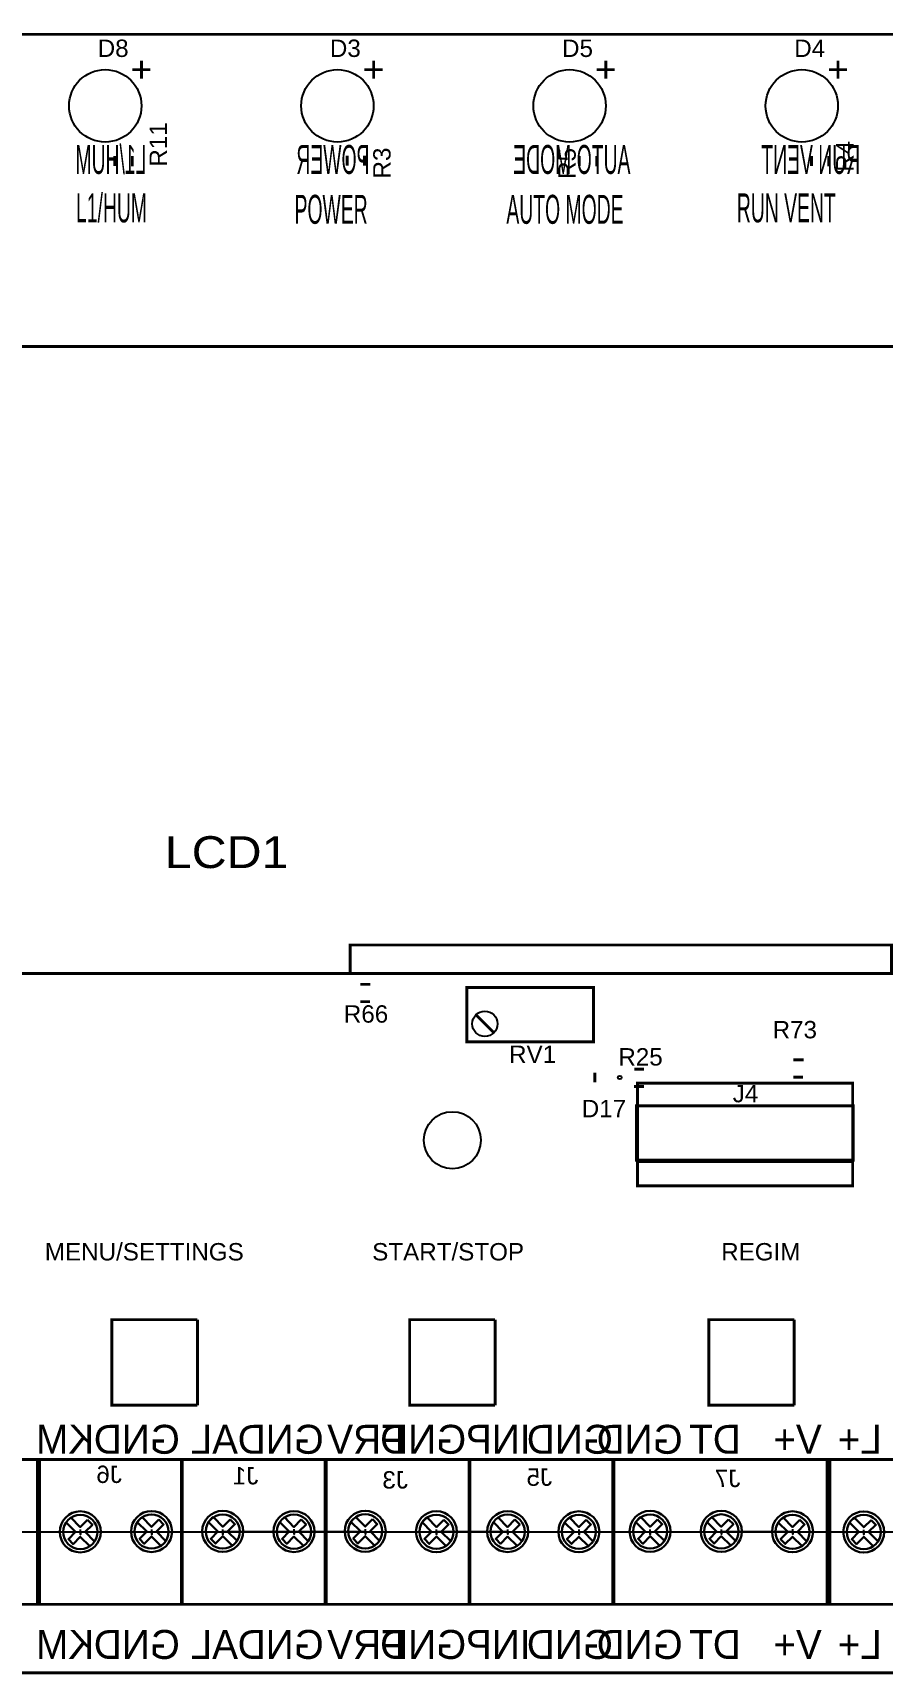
# Model space of a CAD drawing. Header units: centimetres. Extents: x -11 to 419, y -6 to 110.
# Drawn here: x 289.4 to 349, y -5.6 to 109.6 of the extents above; entities that cross this region are included whole.
import ezdxf

# ---------------------------------------------------------------- set-up
doc = ezdxf.new("R2010")
doc.units = ezdxf.units.CM
doc.header["$MEASUREMENT"] = 0
doc.layers.add('layer 1', color=7, linetype='Continuous')

msp = doc.modelspace()

# ---------------------------------------------------------------- linework, layer by layer
for points, const_width in [([(418.76, -5.5), (218.76, -5.5), (218.76, 109.5), (418.76, 109.5), (418.76, -5.5)], 0.203), ([(297.02, 107.66), (297.02, 106.39)], 0.203), ([(313.32, 107.66), (313.32, 106.39)], 0.203), ([(329.62, 107.66), (329.62, 106.39)], 0.203), ([(345.92, 107.66), (345.92, 106.39)], 0.203), ([(297.65, 107.02), (296.38, 107.02)], 0.203), ([(313.95, 107.02), (312.68, 107.02)], 0.203), ([(330.25, 107.02), (328.98, 107.02)], 0.203), ([(346.55, 107.02), (345.28, 107.02)], 0.203), ([(295.16, 100.95), (295.16, 100.26)], 0.203), ([(296.38, 100.95), (296.38, 100.24)], 0.203), ([(311.46, 100.98), (311.46, 100.29)], 0.203), ([(312.68, 100.98), (312.68, 100.27)], 0.203), ([(327.76, 100.95), (327.76, 100.26)], 0.203), ([(328.98, 100.95), (328.98, 100.24)], 0.203), ([(344.06, 100.95), (344.06, 100.26)], 0.203), ([(345.28, 100.95), (345.28, 100.24)], 0.203), ([(359.67, 43.58), (275.67, 43.58), (275.67, 87.58), (359.67, 87.58), (359.67, 43.58), (349.67, 43.58), (349.67, 45.58), (359.67, 45.58), (359.67, 43.58), (311.67, 43.58), (311.67, 45.58), (359.67, 45.58), (359.67, 43.58)], 0.203), ([(312.38, 42.82), (313.1, 42.82)], 0.203), ([(328.75, 38.78), (319.86, 38.78), (319.86, 42.59), (328.75, 42.59), (328.75, 38.78)], 0.203), ([(312.38, 41.6), (313.07, 41.6)], 0.203), ([(320.5, 40.68), (321.77, 39.41)], 0.203), ([(332.31, 36.87), (331.62, 36.87)], 0.203), ([(342.78, 37.52), (343.5, 37.52)], 0.203), ([(328.85, 36.63), (328.85, 35.93)], 0.2), ([(332.31, 35.65), (331.6, 35.65)], 0.203), ([(346.95, 30.38), (331.85, 30.38), (331.85, 35.88), (346.95, 35.88), (346.95, 30.38)], 0.203), ([(342.78, 36.3), (343.47, 36.3)], 0.203), ([(347, 30.48), (331.76, 30.48), (331.76, 34.29), (347, 34.29), (347, 30.48)], 0.203), ([(346.95, 28.68), (331.85, 28.68), (331.85, 30.38), (346.95, 30.38), (346.95, 28.68)], 0.203), ([(300.95, 19.28), (294.95, 19.28), (294.95, 13.28), (300.95, 13.28)], 0.203), ([(300.95, 19.28), (300.95, 13.28)], 0.203), ([(321.85, 19.28), (315.85, 19.28), (315.85, 13.28), (321.85, 13.28)], 0.203), ([(321.85, 19.28), (321.85, 13.28)], 0.203), ([(342.85, 19.28), (336.85, 19.28), (336.85, 13.28), (342.85, 13.28)], 0.203), ([(342.85, 19.28), (342.85, 13.28)], 0.203), ([(289.86, 9.46), (264.46, 9.46)], 0.203), ([(289.73, 9.46), (289.73, -0.7)], 0.203), ([(289.73, 9.46), (299.89, 9.46)], 0.203), ([(289.86, 9.46), (289.86, -0.7)], 0.203), ([(299.83, 9.46), (299.83, -0.7)], 0.203), ([(299.83, 9.46), (309.99, 9.46)], 0.203), ([(299.89, 9.46), (299.89, -0.7)], 0.203), ([(309.91, 9.46), (309.91, -0.7)], 0.203), ([(309.91, 9.46), (320.07, 9.46)], 0.203), ([(309.99, 9.46), (309.99, -0.7)], 0.203), ([(320.03, 9.46), (320.03, -0.7)], 0.203), ([(320.03, 9.46), (330.19, 9.46)], 0.203), ([(320.07, 9.46), (320.07, -0.7)], 0.203), ([(330.11, -0.7), (330.11, 9.46)], 0.203), ([(345.35, 9.46), (330.11, 9.46)], 0.203), ([(330.19, 9.46), (330.19, -0.7)], 0.203), ([(345.15, 9.46), (345.15, -0.7)], 0.203), ([(360.39, 9.46), (345.15, 9.46)], 0.203), ([(345.35, -0.7), (345.35, 9.46)], 0.203), ([(264.46, -0.7), (289.86, -0.7)], 0.203), ([(289.73, -0.7), (299.89, -0.7)], 0.203), ([(299.83, -0.7), (309.99, -0.7)], 0.203), ([(309.91, -0.7), (320.07, -0.7)], 0.203), ([(320.03, -0.7), (330.19, -0.7)], 0.203), ([(330.11, -0.7), (345.35, -0.7)], 0.203), ([(345.15, -0.7), (360.39, -0.7)], 0.203)]:
    msp.add_lwpolyline(points, dxfattribs=dict(const_width=const_width))
at = {"linetype": 'Continuous'}
for points in [[(264.46, 4.38), (405.39, 4.38)], [(287.74, 4.39), (292.74, 4.39), (292.74, 4.2), (292.74, 4.55)], [(292.74, 4.39), (297.74, 4.4), (297.74, 4.21), (297.74, 4.55)], [(297.74, 4.4), (302.74, 4.41), (302.74, 4.21), (302.74, 4.56)], [(302.74, 4.41), (307.74, 4.41), (307.74, 4.22), (307.74, 4.57)], [(307.74, 4.41), (312.74, 4.42), (312.74, 4.23), (312.74, 4.57)], [(312.74, 4.4), (317.74, 4.41), (317.74, 4.21), (317.74, 4.56)], [(317.74, 4.41), (322.74, 4.41), (322.74, 4.22), (322.74, 4.56)], [(322.74, 4.39), (327.74, 4.4), (327.74, 4.21), (327.74, 4.55)], [(327.74, 4.4), (332.74, 4.4), (332.74, 4.21), (332.74, 4.56)], [(332.74, 4.4), (337.74, 4.41), (337.74, 4.22), (337.74, 4.56)], [(337.74, 4.41), (342.74, 4.42), (342.74, 4.22), (342.74, 4.57)], [(342.74, 4.38), (347.74, 4.39), (347.74, 4.2), (347.74, 4.54)], [(347.74, 4.38), (352.74, 4.39), (352.74, 4.2), (352.74, 4.54)]]:
    msp.add_lwpolyline(points, dxfattribs=at)
for centre, radius in [((294.48, 104.48), 2.54), ((310.78, 104.48), 2.54), ((327.08, 104.48), 2.54), ((343.38, 104.48), 2.54), ((294.48, 104.48), 0), ((310.78, 104.48), 0), ((327.08, 104.48), 0), ((343.38, 104.48), 0), ((321.13, 40.05), 0.889), ((330.6, 36.28), 0.125), ((318.85, 31.88), 2)]:
    msp.add_circle(centre, radius)
at = {"layer": 'layer 1', "lineweight": 30}
for points, knots in [([(292.73, 5.83), (293.52, 5.83), (294.17, 5.18), (294.17, 4.39), (294.17, 4.39), (294.17, 3.59), (293.52, 2.95), (292.73, 2.95), (292.73, 2.95), (291.93, 2.95), (291.29, 3.59), (291.29, 4.39), (291.29, 4.39), (291.29, 5.18), (291.93, 5.83), (292.73, 5.83), (292.73, 5.83), (292.73, 5.83), (292.73, 5.83), (292.73, 5.83)], [0, 0, 0, 0, 0.2, 0.2, 0.2, 0.2, 0.4, 0.4, 0.4, 0.4, 0.6, 0.6, 0.6, 0.6, 0.8, 0.8, 0.8, 0.8, 1, 1, 1, 1]), ([(297.73, 5.85), (298.52, 5.85), (299.17, 5.21), (299.17, 4.41), (299.17, 4.41), (299.17, 3.62), (298.52, 2.97), (297.73, 2.97), (297.73, 2.97), (296.93, 2.97), (296.29, 3.62), (296.29, 4.41), (296.29, 4.41), (296.29, 5.21), (296.93, 5.85), (297.73, 5.85), (297.73, 5.85), (297.73, 5.85), (297.73, 5.85), (297.73, 5.85)], [0, 0, 0, 0, 0.2, 0.2, 0.2, 0.2, 0.4, 0.4, 0.4, 0.4, 0.6, 0.6, 0.6, 0.6, 0.8, 0.8, 0.8, 0.8, 1, 1, 1, 1]), ([(302.73, 5.86), (303.52, 5.86), (304.17, 5.21), (304.17, 4.42), (304.17, 4.42), (304.17, 3.63), (303.52, 2.98), (302.73, 2.98), (302.73, 2.98), (301.93, 2.98), (301.29, 3.63), (301.29, 4.42), (301.29, 4.42), (301.29, 5.21), (301.93, 5.86), (302.73, 5.86), (302.73, 5.86), (302.73, 5.86), (302.73, 5.86), (302.73, 5.86)], [0, 0, 0, 0, 0.2, 0.2, 0.2, 0.2, 0.4, 0.4, 0.4, 0.4, 0.6, 0.6, 0.6, 0.6, 0.8, 0.8, 0.8, 0.8, 1, 1, 1, 1]), ([(307.73, 5.84), (308.52, 5.84), (309.17, 5.2), (309.17, 4.41), (309.17, 4.41), (309.17, 3.61), (308.52, 2.97), (307.73, 2.97), (307.73, 2.97), (306.93, 2.97), (306.29, 3.61), (306.29, 4.41), (306.29, 4.41), (306.29, 5.2), (306.93, 5.84), (307.73, 5.84), (307.73, 5.84), (307.73, 5.84), (307.73, 5.84), (307.73, 5.84)], [0, 0, 0, 0, 0.2, 0.2, 0.2, 0.2, 0.4, 0.4, 0.4, 0.4, 0.6, 0.6, 0.6, 0.6, 0.8, 0.8, 0.8, 0.8, 1, 1, 1, 1]), ([(312.73, 5.87), (313.52, 5.87), (314.17, 5.22), (314.17, 4.43), (314.17, 4.43), (314.17, 3.64), (313.52, 2.99), (312.73, 2.99), (312.73, 2.99), (311.93, 2.99), (311.29, 3.64), (311.29, 4.43), (311.29, 4.43), (311.29, 5.22), (311.93, 5.87), (312.73, 5.87), (312.73, 5.87), (312.73, 5.87), (312.73, 5.87), (312.73, 5.87)], [0, 0, 0, 0, 0.2, 0.2, 0.2, 0.2, 0.4, 0.4, 0.4, 0.4, 0.6, 0.6, 0.6, 0.6, 0.8, 0.8, 0.8, 0.8, 1, 1, 1, 1]), ([(317.73, 5.84), (318.52, 5.84), (319.17, 5.19), (319.17, 4.4), (319.17, 4.4), (319.17, 3.61), (318.52, 2.96), (317.73, 2.96), (317.73, 2.96), (316.93, 2.96), (316.29, 3.61), (316.29, 4.4), (316.29, 4.4), (316.29, 5.19), (316.93, 5.84), (317.73, 5.84), (317.73, 5.84), (317.73, 5.84), (317.73, 5.84), (317.73, 5.84)], [0, 0, 0, 0, 0.2, 0.2, 0.2, 0.2, 0.4, 0.4, 0.4, 0.4, 0.6, 0.6, 0.6, 0.6, 0.8, 0.8, 0.8, 0.8, 1, 1, 1, 1]), ([(322.73, 5.84), (323.52, 5.84), (324.17, 5.2), (324.17, 4.4), (324.17, 4.4), (324.17, 3.61), (323.52, 2.97), (322.73, 2.97), (322.73, 2.97), (321.93, 2.97), (321.29, 3.61), (321.29, 4.4), (321.29, 4.4), (321.29, 5.2), (321.93, 5.84), (322.73, 5.84), (322.73, 5.84), (322.73, 5.84), (322.73, 5.84), (322.73, 5.84)], [0, 0, 0, 0, 0.2, 0.2, 0.2, 0.2, 0.4, 0.4, 0.4, 0.4, 0.6, 0.6, 0.6, 0.6, 0.8, 0.8, 0.8, 0.8, 1, 1, 1, 1]), ([(327.73, 5.83), (328.52, 5.83), (329.17, 5.19), (329.17, 4.4), (329.17, 4.4), (329.17, 3.6), (328.52, 2.96), (327.73, 2.96), (327.73, 2.96), (326.93, 2.96), (326.29, 3.6), (326.29, 4.4), (326.29, 4.4), (326.29, 5.19), (326.93, 5.83), (327.73, 5.83), (327.73, 5.83), (327.73, 5.83), (327.73, 5.83), (327.73, 5.83)], [0, 0, 0, 0, 0.2, 0.2, 0.2, 0.2, 0.4, 0.4, 0.4, 0.4, 0.6, 0.6, 0.6, 0.6, 0.8, 0.8, 0.8, 0.8, 1, 1, 1, 1]), ([(332.73, 5.86), (333.52, 5.86), (334.17, 5.21), (334.17, 4.42), (334.17, 4.42), (334.17, 3.62), (333.52, 2.98), (332.73, 2.98), (332.73, 2.98), (331.93, 2.98), (331.29, 3.62), (331.29, 4.42), (331.29, 4.42), (331.29, 5.21), (331.93, 5.86), (332.73, 5.86), (332.73, 5.86), (332.73, 5.86), (332.73, 5.86), (332.73, 5.86)], [0, 0, 0, 0, 0.2, 0.2, 0.2, 0.2, 0.4, 0.4, 0.4, 0.4, 0.6, 0.6, 0.6, 0.6, 0.8, 0.8, 0.8, 0.8, 1, 1, 1, 1]), ([(337.73, 5.86), (338.52, 5.86), (339.17, 5.22), (339.17, 4.42), (339.17, 4.42), (339.17, 3.63), (338.52, 2.98), (337.73, 2.98), (337.73, 2.98), (336.93, 2.98), (336.29, 3.63), (336.29, 4.42), (336.29, 4.42), (336.29, 5.22), (336.93, 5.86), (337.73, 5.86), (337.73, 5.86), (337.73, 5.86), (337.73, 5.86), (337.73, 5.86)], [0, 0, 0, 0, 0.2, 0.2, 0.2, 0.2, 0.4, 0.4, 0.4, 0.4, 0.6, 0.6, 0.6, 0.6, 0.8, 0.8, 0.8, 0.8, 1, 1, 1, 1]), ([(342.73, 5.83), (343.52, 5.83), (344.17, 5.19), (344.17, 4.4), (344.17, 4.4), (344.17, 3.6), (343.52, 2.96), (342.73, 2.96), (342.73, 2.96), (341.93, 2.96), (341.29, 3.6), (341.29, 4.4), (341.29, 4.4), (341.29, 5.19), (341.93, 5.83), (342.73, 5.83), (342.73, 5.83), (342.73, 5.83), (342.73, 5.83), (342.73, 5.83)], [0, 0, 0, 0, 0.2, 0.2, 0.2, 0.2, 0.4, 0.4, 0.4, 0.4, 0.6, 0.6, 0.6, 0.6, 0.8, 0.8, 0.8, 0.8, 1, 1, 1, 1]), ([(347.73, 5.82), (348.52, 5.82), (349.17, 5.17), (349.17, 4.38), (349.17, 4.38), (349.17, 3.59), (348.52, 2.94), (347.73, 2.94), (347.73, 2.94), (346.93, 2.94), (346.29, 3.59), (346.29, 4.38), (346.29, 4.38), (346.29, 5.17), (346.93, 5.82), (347.73, 5.82), (347.73, 5.82), (347.73, 5.82), (347.73, 5.82), (347.73, 5.82)], [0, 0, 0, 0, 0.2, 0.2, 0.2, 0.2, 0.4, 0.4, 0.4, 0.4, 0.6, 0.6, 0.6, 0.6, 0.8, 0.8, 0.8, 0.8, 1, 1, 1, 1]), ([(292.73, 5.58), (293.39, 5.58), (293.93, 5.05), (293.93, 4.39), (293.93, 4.39), (293.93, 3.72), (293.39, 3.18), (292.73, 3.18), (292.73, 3.18), (292.07, 3.18), (291.53, 3.72), (291.53, 4.39), (291.53, 4.39), (291.53, 5.05), (292.07, 5.58), (292.73, 5.58), (292.73, 5.58), (292.73, 5.58), (292.73, 5.58), (292.73, 5.58)], [0, 0, 0, 0, 0.2, 0.2, 0.2, 0.2, 0.4, 0.4, 0.4, 0.4, 0.6, 0.6, 0.6, 0.6, 0.8, 0.8, 0.8, 0.8, 1, 1, 1, 1]), ([(293.24, 5.23), (293.24, 5.23), (293.58, 4.89), (293.58, 4.89), (293.58, 4.89), (293.58, 4.89), (293.07, 4.39), (293.07, 4.39), (293.07, 4.39), (293.07, 4.39), (293.73, 3.72), (293.73, 3.72), (293.73, 3.72), (293.64, 3.58), (293.52, 3.47), (293.39, 3.39), (293.39, 3.39), (293.39, 3.39), (292.73, 4.05), (292.73, 4.05), (292.73, 4.05), (292.73, 4.05), (292.22, 3.53), (292.22, 3.53), (292.22, 3.53), (292.22, 3.53), (291.89, 3.88), (291.89, 3.88), (291.89, 3.88), (291.89, 3.88), (292.39, 4.39), (292.39, 4.39), (292.39, 4.39), (292.39, 4.39), (291.73, 5.05), (291.73, 5.05), (291.73, 5.05), (291.81, 5.18), (291.93, 5.29), (292.07, 5.39), (292.07, 5.39), (292.07, 5.39), (292.73, 4.72), (292.73, 4.72), (292.73, 4.72), (292.73, 4.72), (293.24, 5.23), (293.24, 5.23)], [0, 0, 0, 0, 0.083333, 0.083333, 0.083333, 0.083333, 0.166667, 0.166667, 0.166667, 0.166667, 0.25, 0.25, 0.25, 0.25, 0.333333, 0.333333, 0.333333, 0.333333, 0.416667, 0.416667, 0.416667, 0.416667, 0.5, 0.5, 0.5, 0.5, 0.583333, 0.583333, 0.583333, 0.583333, 0.666667, 0.666667, 0.666667, 0.666667, 0.75, 0.75, 0.75, 0.75, 0.833333, 0.833333, 0.833333, 0.833333, 0.916667, 0.916667, 0.916667, 0.916667, 1, 1, 1, 1]), ([(297.73, 5.61), (298.39, 5.61), (298.93, 5.07), (298.93, 4.41), (298.93, 4.41), (298.93, 3.74), (298.39, 3.21), (297.73, 3.21), (297.73, 3.21), (297.07, 3.21), (296.53, 3.74), (296.53, 4.41), (296.53, 4.41), (296.53, 5.07), (297.07, 5.61), (297.73, 5.61), (297.73, 5.61), (297.73, 5.61), (297.73, 5.61), (297.73, 5.61)], [0, 0, 0, 0, 0.2, 0.2, 0.2, 0.2, 0.4, 0.4, 0.4, 0.4, 0.6, 0.6, 0.6, 0.6, 0.8, 0.8, 0.8, 0.8, 1, 1, 1, 1]), ([(298.24, 5.25), (298.24, 5.25), (298.58, 4.91), (298.58, 4.91), (298.58, 4.91), (298.58, 4.91), (298.07, 4.41), (298.07, 4.41), (298.07, 4.41), (298.07, 4.41), (298.73, 3.74), (298.73, 3.74), (298.73, 3.74), (298.64, 3.61), (298.52, 3.5), (298.39, 3.41), (298.39, 3.41), (298.39, 3.41), (297.73, 4.07), (297.73, 4.07), (297.73, 4.07), (297.73, 4.07), (297.22, 3.56), (297.22, 3.56), (297.22, 3.56), (297.22, 3.56), (296.89, 3.9), (296.89, 3.9), (296.89, 3.9), (296.89, 3.9), (297.39, 4.41), (297.39, 4.41), (297.39, 4.41), (297.39, 4.41), (296.73, 5.07), (296.73, 5.07), (296.73, 5.07), (296.81, 5.21), (296.93, 5.32), (297.07, 5.41), (297.07, 5.41), (297.07, 5.41), (297.73, 4.74), (297.73, 4.74), (297.73, 4.74), (297.73, 4.74), (298.24, 5.25), (298.24, 5.25)], [0, 0, 0, 0, 0.083333, 0.083333, 0.083333, 0.083333, 0.166667, 0.166667, 0.166667, 0.166667, 0.25, 0.25, 0.25, 0.25, 0.333333, 0.333333, 0.333333, 0.333333, 0.416667, 0.416667, 0.416667, 0.416667, 0.5, 0.5, 0.5, 0.5, 0.583333, 0.583333, 0.583333, 0.583333, 0.666667, 0.666667, 0.666667, 0.666667, 0.75, 0.75, 0.75, 0.75, 0.833333, 0.833333, 0.833333, 0.833333, 0.916667, 0.916667, 0.916667, 0.916667, 1, 1, 1, 1]), ([(302.73, 5.61), (303.39, 5.61), (303.93, 5.08), (303.93, 4.42), (303.93, 4.42), (303.93, 3.75), (303.39, 3.21), (302.73, 3.21), (302.73, 3.21), (302.07, 3.21), (301.53, 3.75), (301.53, 4.42), (301.53, 4.42), (301.53, 5.08), (302.07, 5.61), (302.73, 5.61), (302.73, 5.61), (302.73, 5.61), (302.73, 5.61), (302.73, 5.61)], [0, 0, 0, 0, 0.2, 0.2, 0.2, 0.2, 0.4, 0.4, 0.4, 0.4, 0.6, 0.6, 0.6, 0.6, 0.8, 0.8, 0.8, 0.8, 1, 1, 1, 1]), ([(303.24, 5.26), (303.24, 5.26), (303.58, 4.92), (303.58, 4.92), (303.58, 4.92), (303.58, 4.92), (303.07, 4.42), (303.07, 4.42), (303.07, 4.42), (303.07, 4.42), (303.73, 3.75), (303.73, 3.75), (303.73, 3.75), (303.64, 3.61), (303.52, 3.5), (303.39, 3.42), (303.39, 3.42), (303.39, 3.42), (302.73, 4.08), (302.73, 4.08), (302.73, 4.08), (302.73, 4.08), (302.22, 3.57), (302.22, 3.57), (302.22, 3.57), (302.22, 3.57), (301.89, 3.91), (301.89, 3.91), (301.89, 3.91), (301.89, 3.91), (302.39, 4.42), (302.39, 4.42), (302.39, 4.42), (302.39, 4.42), (301.73, 5.08), (301.73, 5.08), (301.73, 5.08), (301.81, 5.21), (301.93, 5.32), (302.07, 5.42), (302.07, 5.42), (302.07, 5.42), (302.73, 4.75), (302.73, 4.75), (302.73, 4.75), (302.73, 4.75), (303.24, 5.26), (303.24, 5.26)], [0, 0, 0, 0, 0.083333, 0.083333, 0.083333, 0.083333, 0.166667, 0.166667, 0.166667, 0.166667, 0.25, 0.25, 0.25, 0.25, 0.333333, 0.333333, 0.333333, 0.333333, 0.416667, 0.416667, 0.416667, 0.416667, 0.5, 0.5, 0.5, 0.5, 0.583333, 0.583333, 0.583333, 0.583333, 0.666667, 0.666667, 0.666667, 0.666667, 0.75, 0.75, 0.75, 0.75, 0.833333, 0.833333, 0.833333, 0.833333, 0.916667, 0.916667, 0.916667, 0.916667, 1, 1, 1, 1]), ([(307.73, 5.6), (308.39, 5.6), (308.93, 5.06), (308.93, 4.41), (308.93, 4.41), (308.93, 3.73), (308.39, 3.2), (307.73, 3.2), (307.73, 3.2), (307.07, 3.2), (306.53, 3.73), (306.53, 4.41), (306.53, 4.41), (306.53, 5.06), (307.07, 5.6), (307.73, 5.6), (307.73, 5.6), (307.73, 5.6), (307.73, 5.6), (307.73, 5.6)], [0, 0, 0, 0, 0.2, 0.2, 0.2, 0.2, 0.4, 0.4, 0.4, 0.4, 0.6, 0.6, 0.6, 0.6, 0.8, 0.8, 0.8, 0.8, 1, 1, 1, 1]), ([(308.24, 5.25), (308.24, 5.25), (308.58, 4.91), (308.58, 4.91), (308.58, 4.91), (308.58, 4.91), (308.07, 4.41), (308.07, 4.41), (308.07, 4.41), (308.07, 4.41), (308.73, 3.73), (308.73, 3.73), (308.73, 3.73), (308.64, 3.6), (308.52, 3.49), (308.39, 3.41), (308.39, 3.41), (308.39, 3.41), (307.73, 4.06), (307.73, 4.06), (307.73, 4.06), (307.73, 4.06), (307.22, 3.55), (307.22, 3.55), (307.22, 3.55), (307.22, 3.55), (306.89, 3.89), (306.89, 3.89), (306.89, 3.89), (306.89, 3.89), (307.39, 4.41), (307.39, 4.41), (307.39, 4.41), (307.39, 4.41), (306.73, 5.06), (306.73, 5.06), (306.73, 5.06), (306.81, 5.2), (306.93, 5.31), (307.07, 5.41), (307.07, 5.41), (307.07, 5.41), (307.73, 4.73), (307.73, 4.73), (307.73, 4.73), (307.73, 4.73), (308.24, 5.25), (308.24, 5.25)], [0, 0, 0, 0, 0.083333, 0.083333, 0.083333, 0.083333, 0.166667, 0.166667, 0.166667, 0.166667, 0.25, 0.25, 0.25, 0.25, 0.333333, 0.333333, 0.333333, 0.333333, 0.416667, 0.416667, 0.416667, 0.416667, 0.5, 0.5, 0.5, 0.5, 0.583333, 0.583333, 0.583333, 0.583333, 0.666667, 0.666667, 0.666667, 0.666667, 0.75, 0.75, 0.75, 0.75, 0.833333, 0.833333, 0.833333, 0.833333, 0.916667, 0.916667, 0.916667, 0.916667, 1, 1, 1, 1]), ([(312.73, 5.63), (313.39, 5.63), (313.93, 5.09), (313.93, 4.43), (313.93, 4.43), (313.93, 3.76), (313.39, 3.22), (312.73, 3.22), (312.73, 3.22), (312.07, 3.22), (311.53, 3.76), (311.53, 4.43), (311.53, 4.43), (311.53, 5.09), (312.07, 5.63), (312.73, 5.63), (312.73, 5.63), (312.73, 5.63), (312.73, 5.63), (312.73, 5.63)], [0, 0, 0, 0, 0.2, 0.2, 0.2, 0.2, 0.4, 0.4, 0.4, 0.4, 0.6, 0.6, 0.6, 0.6, 0.8, 0.8, 0.8, 0.8, 1, 1, 1, 1]), ([(313.24, 5.27), (313.24, 5.27), (313.58, 4.93), (313.58, 4.93), (313.58, 4.93), (313.58, 4.93), (313.07, 4.43), (313.07, 4.43), (313.07, 4.43), (313.07, 4.43), (313.73, 3.76), (313.73, 3.76), (313.73, 3.76), (313.64, 3.63), (313.52, 3.52), (313.39, 3.43), (313.39, 3.43), (313.39, 3.43), (312.73, 4.09), (312.73, 4.09), (312.73, 4.09), (312.73, 4.09), (312.22, 3.58), (312.22, 3.58), (312.22, 3.58), (312.22, 3.58), (311.89, 3.92), (311.89, 3.92), (311.89, 3.92), (311.89, 3.92), (312.39, 4.43), (312.39, 4.43), (312.39, 4.43), (312.39, 4.43), (311.73, 5.09), (311.73, 5.09), (311.73, 5.09), (311.81, 5.22), (311.93, 5.33), (312.07, 5.43), (312.07, 5.43), (312.07, 5.43), (312.73, 4.76), (312.73, 4.76), (312.73, 4.76), (312.73, 4.76), (313.24, 5.27), (313.24, 5.27)], [0, 0, 0, 0, 0.083333, 0.083333, 0.083333, 0.083333, 0.166667, 0.166667, 0.166667, 0.166667, 0.25, 0.25, 0.25, 0.25, 0.333333, 0.333333, 0.333333, 0.333333, 0.416667, 0.416667, 0.416667, 0.416667, 0.5, 0.5, 0.5, 0.5, 0.583333, 0.583333, 0.583333, 0.583333, 0.666667, 0.666667, 0.666667, 0.666667, 0.75, 0.75, 0.75, 0.75, 0.833333, 0.833333, 0.833333, 0.833333, 0.916667, 0.916667, 0.916667, 0.916667, 1, 1, 1, 1]), ([(317.73, 5.59), (318.39, 5.59), (318.93, 5.06), (318.93, 4.4), (318.93, 4.4), (318.93, 3.73), (318.39, 3.19), (317.73, 3.19), (317.73, 3.19), (317.07, 3.19), (316.53, 3.73), (316.53, 4.4), (316.53, 4.4), (316.53, 5.06), (317.07, 5.59), (317.73, 5.59), (317.73, 5.59), (317.73, 5.59), (317.73, 5.59), (317.73, 5.59)], [0, 0, 0, 0, 0.2, 0.2, 0.2, 0.2, 0.4, 0.4, 0.4, 0.4, 0.6, 0.6, 0.6, 0.6, 0.8, 0.8, 0.8, 0.8, 1, 1, 1, 1]), ([(318.24, 5.24), (318.24, 5.24), (318.58, 4.9), (318.58, 4.9), (318.58, 4.9), (318.58, 4.9), (318.07, 4.4), (318.07, 4.4), (318.07, 4.4), (318.07, 4.4), (318.73, 3.73), (318.73, 3.73), (318.73, 3.73), (318.64, 3.59), (318.52, 3.48), (318.39, 3.4), (318.39, 3.4), (318.39, 3.4), (317.73, 4.06), (317.73, 4.06), (317.73, 4.06), (317.73, 4.06), (317.22, 3.54), (317.22, 3.54), (317.22, 3.54), (317.22, 3.54), (316.89, 3.89), (316.89, 3.89), (316.89, 3.89), (316.89, 3.89), (317.39, 4.4), (317.39, 4.4), (317.39, 4.4), (317.39, 4.4), (316.73, 5.06), (316.73, 5.06), (316.73, 5.06), (316.81, 5.19), (316.93, 5.3), (317.07, 5.4), (317.07, 5.4), (317.07, 5.4), (317.73, 4.73), (317.73, 4.73), (317.73, 4.73), (317.73, 4.73), (318.24, 5.24), (318.24, 5.24)], [0, 0, 0, 0, 0.083333, 0.083333, 0.083333, 0.083333, 0.166667, 0.166667, 0.166667, 0.166667, 0.25, 0.25, 0.25, 0.25, 0.333333, 0.333333, 0.333333, 0.333333, 0.416667, 0.416667, 0.416667, 0.416667, 0.5, 0.5, 0.5, 0.5, 0.583333, 0.583333, 0.583333, 0.583333, 0.666667, 0.666667, 0.666667, 0.666667, 0.75, 0.75, 0.75, 0.75, 0.833333, 0.833333, 0.833333, 0.833333, 0.916667, 0.916667, 0.916667, 0.916667, 1, 1, 1, 1]), ([(322.73, 5.6), (323.39, 5.6), (323.93, 5.06), (323.93, 4.4), (323.93, 4.4), (323.93, 3.73), (323.39, 3.2), (322.73, 3.2), (322.73, 3.2), (322.07, 3.2), (321.53, 3.73), (321.53, 4.4), (321.53, 4.4), (321.53, 5.06), (322.07, 5.6), (322.73, 5.6), (322.73, 5.6), (322.73, 5.6), (322.73, 5.6), (322.73, 5.6)], [0, 0, 0, 0, 0.2, 0.2, 0.2, 0.2, 0.4, 0.4, 0.4, 0.4, 0.6, 0.6, 0.6, 0.6, 0.8, 0.8, 0.8, 0.8, 1, 1, 1, 1]), ([(323.24, 5.25), (323.24, 5.25), (323.58, 4.9), (323.58, 4.9), (323.58, 4.9), (323.58, 4.9), (323.07, 4.4), (323.07, 4.4), (323.07, 4.4), (323.07, 4.4), (323.73, 3.73), (323.73, 3.73), (323.73, 3.73), (323.64, 3.6), (323.52, 3.49), (323.39, 3.4), (323.39, 3.4), (323.39, 3.4), (322.73, 4.06), (322.73, 4.06), (322.73, 4.06), (322.73, 4.06), (322.22, 3.55), (322.22, 3.55), (322.22, 3.55), (322.22, 3.55), (321.89, 3.89), (321.89, 3.89), (321.89, 3.89), (321.89, 3.89), (322.39, 4.4), (322.39, 4.4), (322.39, 4.4), (322.39, 4.4), (321.73, 5.06), (321.73, 5.06), (321.73, 5.06), (321.81, 5.2), (321.93, 5.31), (322.07, 5.4), (322.07, 5.4), (322.07, 5.4), (322.73, 4.73), (322.73, 4.73), (322.73, 4.73), (322.73, 4.73), (323.24, 5.25), (323.24, 5.25)], [0, 0, 0, 0, 0.083333, 0.083333, 0.083333, 0.083333, 0.166667, 0.166667, 0.166667, 0.166667, 0.25, 0.25, 0.25, 0.25, 0.333333, 0.333333, 0.333333, 0.333333, 0.416667, 0.416667, 0.416667, 0.416667, 0.5, 0.5, 0.5, 0.5, 0.583333, 0.583333, 0.583333, 0.583333, 0.666667, 0.666667, 0.666667, 0.666667, 0.75, 0.75, 0.75, 0.75, 0.833333, 0.833333, 0.833333, 0.833333, 0.916667, 0.916667, 0.916667, 0.916667, 1, 1, 1, 1]), ([(327.73, 5.59), (328.39, 5.59), (328.93, 5.05), (328.93, 4.4), (328.93, 4.4), (328.93, 3.72), (328.39, 3.19), (327.73, 3.19), (327.73, 3.19), (327.07, 3.19), (326.53, 3.72), (326.53, 4.4), (326.53, 4.4), (326.53, 5.05), (327.07, 5.59), (327.73, 5.59), (327.73, 5.59), (327.73, 5.59), (327.73, 5.59), (327.73, 5.59)], [0, 0, 0, 0, 0.2, 0.2, 0.2, 0.2, 0.4, 0.4, 0.4, 0.4, 0.6, 0.6, 0.6, 0.6, 0.8, 0.8, 0.8, 0.8, 1, 1, 1, 1]), ([(328.24, 5.24), (328.24, 5.24), (328.58, 4.9), (328.58, 4.9), (328.58, 4.9), (328.58, 4.9), (328.07, 4.4), (328.07, 4.4), (328.07, 4.4), (328.07, 4.4), (328.73, 3.72), (328.73, 3.72), (328.73, 3.72), (328.64, 3.59), (328.52, 3.48), (328.39, 3.4), (328.39, 3.4), (328.39, 3.4), (327.73, 4.05), (327.73, 4.05), (327.73, 4.05), (327.73, 4.05), (327.22, 3.54), (327.22, 3.54), (327.22, 3.54), (327.22, 3.54), (326.89, 3.88), (326.89, 3.88), (326.89, 3.88), (326.89, 3.88), (327.39, 4.4), (327.39, 4.4), (327.39, 4.4), (327.39, 4.4), (326.73, 5.05), (326.73, 5.05), (326.73, 5.05), (326.81, 5.19), (326.93, 5.3), (327.07, 5.4), (327.07, 5.4), (327.07, 5.4), (327.73, 4.72), (327.73, 4.72), (327.73, 4.72), (327.73, 4.72), (328.24, 5.24), (328.24, 5.24)], [0, 0, 0, 0, 0.083333, 0.083333, 0.083333, 0.083333, 0.166667, 0.166667, 0.166667, 0.166667, 0.25, 0.25, 0.25, 0.25, 0.333333, 0.333333, 0.333333, 0.333333, 0.416667, 0.416667, 0.416667, 0.416667, 0.5, 0.5, 0.5, 0.5, 0.583333, 0.583333, 0.583333, 0.583333, 0.666667, 0.666667, 0.666667, 0.666667, 0.75, 0.75, 0.75, 0.75, 0.833333, 0.833333, 0.833333, 0.833333, 0.916667, 0.916667, 0.916667, 0.916667, 1, 1, 1, 1]), ([(332.73, 5.61), (333.39, 5.61), (333.93, 5.08), (333.93, 4.42), (333.93, 4.42), (333.93, 3.75), (333.39, 3.21), (332.73, 3.21), (332.73, 3.21), (332.07, 3.21), (331.53, 3.75), (331.53, 4.42), (331.53, 4.42), (331.53, 5.08), (332.07, 5.61), (332.73, 5.61), (332.73, 5.61), (332.73, 5.61), (332.73, 5.61), (332.73, 5.61)], [0, 0, 0, 0, 0.2, 0.2, 0.2, 0.2, 0.4, 0.4, 0.4, 0.4, 0.6, 0.6, 0.6, 0.6, 0.8, 0.8, 0.8, 0.8, 1, 1, 1, 1]), ([(333.24, 5.26), (333.24, 5.26), (333.58, 4.92), (333.58, 4.92), (333.58, 4.92), (333.58, 4.92), (333.07, 4.42), (333.07, 4.42), (333.07, 4.42), (333.07, 4.42), (333.73, 3.75), (333.73, 3.75), (333.73, 3.75), (333.64, 3.61), (333.52, 3.5), (333.39, 3.42), (333.39, 3.42), (333.39, 3.42), (332.73, 4.08), (332.73, 4.08), (332.73, 4.08), (332.73, 4.08), (332.22, 3.56), (332.22, 3.56), (332.22, 3.56), (332.22, 3.56), (331.89, 3.9), (331.89, 3.9), (331.89, 3.9), (331.89, 3.9), (332.39, 4.42), (332.39, 4.42), (332.39, 4.42), (332.39, 4.42), (331.73, 5.08), (331.73, 5.08), (331.73, 5.08), (331.81, 5.21), (331.93, 5.32), (332.07, 5.42), (332.07, 5.42), (332.07, 5.42), (332.73, 4.75), (332.73, 4.75), (332.73, 4.75), (332.73, 4.75), (333.24, 5.26), (333.24, 5.26)], [0, 0, 0, 0, 0.083333, 0.083333, 0.083333, 0.083333, 0.166667, 0.166667, 0.166667, 0.166667, 0.25, 0.25, 0.25, 0.25, 0.333333, 0.333333, 0.333333, 0.333333, 0.416667, 0.416667, 0.416667, 0.416667, 0.5, 0.5, 0.5, 0.5, 0.583333, 0.583333, 0.583333, 0.583333, 0.666667, 0.666667, 0.666667, 0.666667, 0.75, 0.75, 0.75, 0.75, 0.833333, 0.833333, 0.833333, 0.833333, 0.916667, 0.916667, 0.916667, 0.916667, 1, 1, 1, 1]), ([(337.73, 5.62), (338.39, 5.62), (338.93, 5.08), (338.93, 4.42), (338.93, 4.42), (338.93, 3.75), (338.39, 3.22), (337.73, 3.22), (337.73, 3.22), (337.07, 3.22), (336.53, 3.75), (336.53, 4.42), (336.53, 4.42), (336.53, 5.08), (337.07, 5.62), (337.73, 5.62), (337.73, 5.62), (337.73, 5.62), (337.73, 5.62), (337.73, 5.62)], [0, 0, 0, 0, 0.2, 0.2, 0.2, 0.2, 0.4, 0.4, 0.4, 0.4, 0.6, 0.6, 0.6, 0.6, 0.8, 0.8, 0.8, 0.8, 1, 1, 1, 1]), ([(338.24, 5.26), (338.24, 5.26), (338.58, 4.92), (338.58, 4.92), (338.58, 4.92), (338.58, 4.92), (338.07, 4.42), (338.07, 4.42), (338.07, 4.42), (338.07, 4.42), (338.73, 3.75), (338.73, 3.75), (338.73, 3.75), (338.64, 3.62), (338.52, 3.51), (338.39, 3.42), (338.39, 3.42), (338.39, 3.42), (337.73, 4.08), (337.73, 4.08), (337.73, 4.08), (337.73, 4.08), (337.22, 3.57), (337.22, 3.57), (337.22, 3.57), (337.22, 3.57), (336.89, 3.91), (336.89, 3.91), (336.89, 3.91), (336.89, 3.91), (337.39, 4.42), (337.39, 4.42), (337.39, 4.42), (337.39, 4.42), (336.73, 5.08), (336.73, 5.08), (336.73, 5.08), (336.81, 5.22), (336.93, 5.33), (337.07, 5.42), (337.07, 5.42), (337.07, 5.42), (337.73, 4.75), (337.73, 4.75), (337.73, 4.75), (337.73, 4.75), (338.24, 5.26), (338.24, 5.26)], [0, 0, 0, 0, 0.083333, 0.083333, 0.083333, 0.083333, 0.166667, 0.166667, 0.166667, 0.166667, 0.25, 0.25, 0.25, 0.25, 0.333333, 0.333333, 0.333333, 0.333333, 0.416667, 0.416667, 0.416667, 0.416667, 0.5, 0.5, 0.5, 0.5, 0.583333, 0.583333, 0.583333, 0.583333, 0.666667, 0.666667, 0.666667, 0.666667, 0.75, 0.75, 0.75, 0.75, 0.833333, 0.833333, 0.833333, 0.833333, 0.916667, 0.916667, 0.916667, 0.916667, 1, 1, 1, 1]), ([(342.73, 5.59), (343.39, 5.59), (343.93, 5.05), (343.93, 4.4), (343.93, 4.4), (343.93, 3.72), (343.39, 3.19), (342.73, 3.19), (342.73, 3.19), (342.07, 3.19), (341.53, 3.72), (341.53, 4.4), (341.53, 4.4), (341.53, 5.05), (342.07, 5.59), (342.73, 5.59), (342.73, 5.59), (342.73, 5.59), (342.73, 5.59), (342.73, 5.59)], [0, 0, 0, 0, 0.2, 0.2, 0.2, 0.2, 0.4, 0.4, 0.4, 0.4, 0.6, 0.6, 0.6, 0.6, 0.8, 0.8, 0.8, 0.8, 1, 1, 1, 1]), ([(343.24, 5.24), (343.24, 5.24), (343.58, 4.9), (343.58, 4.9), (343.58, 4.9), (343.58, 4.9), (343.07, 4.4), (343.07, 4.4), (343.07, 4.4), (343.07, 4.4), (343.73, 3.72), (343.73, 3.72), (343.73, 3.72), (343.64, 3.59), (343.52, 3.48), (343.39, 3.4), (343.39, 3.4), (343.39, 3.4), (342.73, 4.05), (342.73, 4.05), (342.73, 4.05), (342.73, 4.05), (342.22, 3.54), (342.22, 3.54), (342.22, 3.54), (342.22, 3.54), (341.89, 3.88), (341.89, 3.88), (341.89, 3.88), (341.89, 3.88), (342.39, 4.4), (342.39, 4.4), (342.39, 4.4), (342.39, 4.4), (341.73, 5.05), (341.73, 5.05), (341.73, 5.05), (341.81, 5.19), (341.93, 5.3), (342.07, 5.4), (342.07, 5.4), (342.07, 5.4), (342.73, 4.72), (342.73, 4.72), (342.73, 4.72), (342.73, 4.72), (343.24, 5.24), (343.24, 5.24)], [0, 0, 0, 0, 0.083333, 0.083333, 0.083333, 0.083333, 0.166667, 0.166667, 0.166667, 0.166667, 0.25, 0.25, 0.25, 0.25, 0.333333, 0.333333, 0.333333, 0.333333, 0.416667, 0.416667, 0.416667, 0.416667, 0.5, 0.5, 0.5, 0.5, 0.583333, 0.583333, 0.583333, 0.583333, 0.666667, 0.666667, 0.666667, 0.666667, 0.75, 0.75, 0.75, 0.75, 0.833333, 0.833333, 0.833333, 0.833333, 0.916667, 0.916667, 0.916667, 0.916667, 1, 1, 1, 1]), ([(347.73, 5.58), (348.39, 5.58), (348.93, 5.04), (348.93, 4.38), (348.93, 4.38), (348.93, 3.71), (348.39, 3.18), (347.73, 3.18), (347.73, 3.18), (347.07, 3.18), (346.53, 3.71), (346.53, 4.38), (346.53, 4.38), (346.53, 5.04), (347.07, 5.58), (347.73, 5.58), (347.73, 5.58), (347.73, 5.58), (347.73, 5.58), (347.73, 5.58)], [0, 0, 0, 0, 0.2, 0.2, 0.2, 0.2, 0.4, 0.4, 0.4, 0.4, 0.6, 0.6, 0.6, 0.6, 0.8, 0.8, 0.8, 0.8, 1, 1, 1, 1]), ([(348.24, 5.22), (348.24, 5.22), (348.58, 4.88), (348.58, 4.88), (348.58, 4.88), (348.58, 4.88), (348.07, 4.38), (348.07, 4.38), (348.07, 4.38), (348.07, 4.38), (348.73, 3.71), (348.73, 3.71), (348.73, 3.71), (348.64, 3.58), (348.52, 3.47), (348.39, 3.38), (348.39, 3.38), (348.39, 3.38), (347.73, 4.04), (347.73, 4.04), (347.73, 4.04), (347.73, 4.04), (347.22, 3.53), (347.22, 3.53), (347.22, 3.53), (347.22, 3.53), (346.89, 3.87), (346.89, 3.87), (346.89, 3.87), (346.89, 3.87), (347.39, 4.38), (347.39, 4.38), (347.39, 4.38), (347.39, 4.38), (346.73, 5.04), (346.73, 5.04), (346.73, 5.04), (346.81, 5.17), (346.93, 5.28), (347.07, 5.38), (347.07, 5.38), (347.07, 5.38), (347.73, 4.71), (347.73, 4.71), (347.73, 4.71), (347.73, 4.71), (348.24, 5.22), (348.24, 5.22)], [0, 0, 0, 0, 0.083333, 0.083333, 0.083333, 0.083333, 0.166667, 0.166667, 0.166667, 0.166667, 0.25, 0.25, 0.25, 0.25, 0.333333, 0.333333, 0.333333, 0.333333, 0.416667, 0.416667, 0.416667, 0.416667, 0.5, 0.5, 0.5, 0.5, 0.583333, 0.583333, 0.583333, 0.583333, 0.666667, 0.666667, 0.666667, 0.666667, 0.75, 0.75, 0.75, 0.75, 0.833333, 0.833333, 0.833333, 0.833333, 0.916667, 0.916667, 0.916667, 0.916667, 1, 1, 1, 1])]:
    msp.add_open_spline(points, degree=3, knots=knots, dxfattribs=at)

# ---------------------------------------------------------------- texts
for s, height, width, p in [('D8', 1.219, 1.041667, (293.95, 107.91)), ('D3', 1.219, 1.041667, (310.25, 107.91)), ('D5', 1.219, 1.041667, (326.55, 107.91)), ('D4', 1.219, 1.041667, (342.85, 107.91)), ('L1/HUM', 2.032, 0.5, (292.43, 96.3)), ('POWER', 2.032, 0.5, (307.77, 96.2)), ('AUTO MODE', 2.032, 0.5, (322.64, 96.2)), ('RUN VENT', 2.032, 0.5, (338.82, 96.3)), ('LCD1', 2.235, 1.136364, (298.66, 50.98)), ('R66', 1.219, 1.041667, (311.23, 40.13)), ('R73', 1.219, 1.041667, (341.33, 39.03)), ('RV1', 1.219, 1.041667, (322.83, 37.3)), ('R25', 1.219, 1.041667, (330.5, 37.12)), ('J4', 1.219, 1.041667, (338.53, 34.54)), ('D17', 1.219, 1.041667, (327.93, 33.49)), ('MENU/SETTINGS', 1.2192, 1.041667, (290.24, 23.44)), ('START/STOP', 1.219, 1.041667, (313.22, 23.44)), ('REGIM', 1.219, 1.041667, (337.72, 23.44))]:
    msp.add_text(s, height=height, dxfattribs=dict(width=width)).set_placement(p)
at = {"width": 1.041667}
for s, p in [('R11', (298.81, 100.21)), ('R3', (314.51, 99.38)), ('R5', (327.51, 99.35)), ('R4', (347.01, 99.85))]:
    msp.add_text(s, height=1.219, rotation=90, dxfattribs=at).set_placement(p)
at = {"text_generation_flag": 2}
for s, height, width, p in [('L1/HUM', 2.032, 0.5, (297.37, 99.7)), ('POWER', 2.032, 0.5, (313.03, 99.7)), ('AUTO MODE', 2.032, 0.5, (331.35, 99.7)), ('RUN VENT', 2.032, 0.5, (347.48, 99.7)), ('J6', 1.219, 1.041667, (295.65, 7.82)), ('J1', 1.219, 1.041667, (305.23, 7.72)), ('J3', 1.219, 1.041667, (315.73, 7.43)), ('J5', 1.219, 1.041667, (325.85, 7.62)), ('J7', 1.219, 1.041667, (339.07, 7.53))]:
    msp.add_text(s, height=height, dxfattribs=dict(at, width=width)).set_placement(p)
for s, p in [('KM', (293.7, 9.87)), ('GND', (299.72, 9.87)), ('AL', (303.8, 9.87)), ('GND', (309.82, 9.87)), ('FRV', (315.5, 9.87)), ('GND', (319.82, 9.87)), ('INP', (324.34, 9.87)), ('GND', (330.12, 9.87)), ('GND', (335.02, 9.87)), ('DT', (339.1, 9.87)), ('V+', (344.78, 9.87)), ('L+', (349, 9.87)), ('KM', (293.7, -4.53)), ('GND', (299.72, -4.53)), ('AL', (303.8, -4.53)), ('GND', (309.82, -4.53)), ('FRV', (315.5, -4.53)), ('GND', (319.82, -4.53)), ('INP', (324.34, -4.53)), ('GND', (330.12, -4.53)), ('GND', (335.02, -4.53)), ('DT', (339.1, -4.53)), ('V+', (344.78, -4.53)), ('L+', (349, -4.53))]:
    msp.add_text(s, height=2.032, dxfattribs=at).set_placement(p)

doc.saveas('drawing.dxf')
